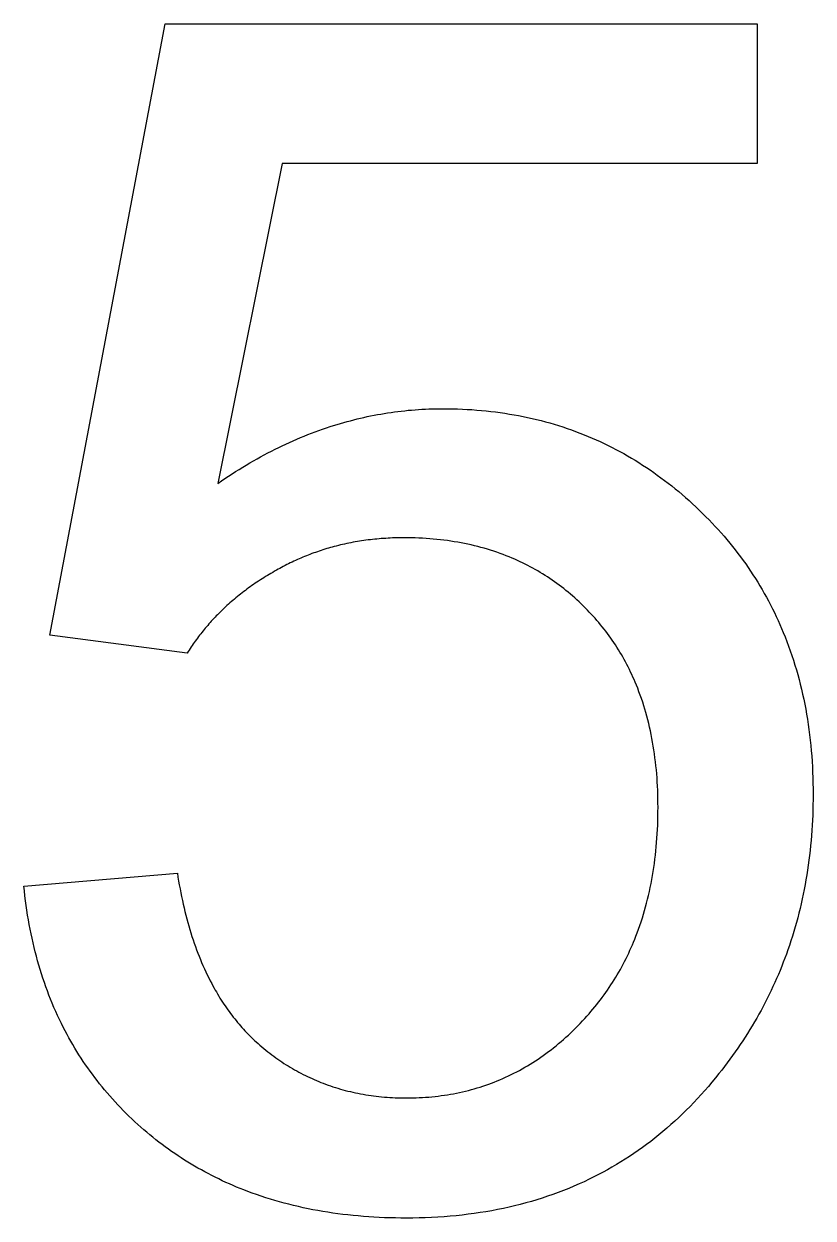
# Model space of a CAD drawing. Extents: x -140 to 139, y -60 to 60.
# Drawn here: x 24.93 to 26.919, y -33.551 to -30.541 of the extents above; entities that cross this region are included whole.
import ezdxf

# ---------------------------------------------------------------- set-up
doc = ezdxf.new("R2010")
doc.units = 0
doc.layers.add('ENGRAVE', color=5, linetype='Continuous')

msp = doc.modelspace()

# ---------------------------------------------------------------- linework, layer by layer
at = {"layer": 'ENGRAVE', "color": 5}
for points in [[(24.9952, -32.0819), (25.2858, -30.5409)], [(25.2858, -30.5409), (26.7776, -30.5409)], [(26.7776, -30.5409), (26.7776, -30.8929)], [(25.5805, -30.8929), (25.4188, -31.6992)], [(26.7776, -30.8929), (25.5805, -30.8929)], [(25.4188, -31.6992), (25.4277, -31.6931), (25.4366, -31.6871), (25.4455, -31.6811), (25.4545, -31.6752), (25.4634, -31.6695), (25.4724, -31.6639), (25.4813, -31.6583), (25.4903, -31.6529), (25.4993, -31.6476), (25.5083, -31.6424), (25.5174, -31.6373), (25.5264, -31.6322), (25.5355, -31.6273), (25.5446, -31.6225), (25.5536, -31.6178), (25.5627, -31.6132), (25.5719, -31.6087), (25.581, -31.6043), (25.5901, -31.6), (25.5993, -31.5957), (25.6085, -31.5916), (25.6177, -31.5876), (25.6269, -31.5837), (25.6361, -31.5799), (25.6453, -31.5763), (25.6545, -31.5727), (25.6638, -31.5692), (25.6731, -31.5658), (25.6825, -31.5624), (25.692, -31.5592), (25.7013, -31.5561), (25.7103, -31.5532), (25.7191, -31.5505), (25.7275, -31.548), (25.7358, -31.5456), (25.7441, -31.5433), (25.7525, -31.5411), (25.761, -31.5389), (25.7695, -31.5367), (25.7781, -31.5347), (25.7866, -31.5328), (25.7951, -31.5309), (25.8037, -31.5291), (25.8122, -31.5274), (25.8208, -31.5258), (25.8293, -31.5243), (25.8379, -31.5229), (25.8465, -31.5215), (25.8551, -31.5202), (25.8637, -31.519), (25.8724, -31.5179), (25.881, -31.5169), (25.8897, -31.5159), (25.8984, -31.515), (25.907, -31.5143), (25.9157, -31.5136), (25.9244, -31.5129), (25.9331, -31.5124), (25.9419, -31.5119), (25.9506, -31.5116), (25.9594, -31.5113), (25.9681, -31.5111), (25.9769, -31.511), (25.9857, -31.5109)], [(25.9857, -31.5109), (25.998, -31.5111), (26.0104, -31.5113), (26.0227, -31.5116), (26.0349, -31.512), (26.0471, -31.5126), (26.0591, -31.5133), (26.0712, -31.5142), (26.0831, -31.5153), (26.095, -31.5164), (26.1069, -31.5177), (26.1187, -31.5192), (26.1304, -31.5207), (26.142, -31.5224), (26.1536, -31.5243), (26.1652, -31.5262), (26.1767, -31.5283), (26.1881, -31.5306), (26.1994, -31.533), (26.2107, -31.5355), (26.2219, -31.5381), (26.2331, -31.5409), (26.2442, -31.5439), (26.2553, -31.5469), (26.2663, -31.5501), (26.2772, -31.5535), (26.288, -31.5569), (26.2988, -31.5605), (26.3096, -31.5643), (26.3203, -31.5682), (26.3309, -31.5722), (26.3415, -31.5764), (26.3519, -31.5806), (26.3622, -31.585), (26.3723, -31.5894), (26.3823, -31.594), (26.3923, -31.5987), (26.4022, -31.6035), (26.4121, -31.6085), (26.4219, -31.6136), (26.4317, -31.6188), (26.4414, -31.6241), (26.4511, -31.6296), (26.4607, -31.6352), (26.4702, -31.641), (26.4797, -31.6469), (26.4891, -31.6529), (26.4985, -31.659), (26.5078, -31.6653), (26.517, -31.6716), (26.5262, -31.6782), (26.5354, -31.6848), (26.5444, -31.6916), (26.5534, -31.6985), (26.5624, -31.7056), (26.5713, -31.7127), (26.5801, -31.72), (26.5889, -31.7274), (26.5976, -31.735), (26.6063, -31.7427), (26.6149, -31.7505), (26.6234, -31.7585), (26.6319, -31.7666), (26.6403, -31.7748), (26.6487, -31.7831)], [(26.6487, -31.7831), (26.6565, -31.7912), (26.6643, -31.7994), (26.6721, -31.8075), (26.6797, -31.8158), (26.6872, -31.8241), (26.6945, -31.8325), (26.7017, -31.841), (26.7088, -31.8496), (26.7158, -31.8582), (26.7226, -31.8669), (26.7294, -31.8756), (26.736, -31.8845), (26.7425, -31.8934), (26.7489, -31.9023), (26.7552, -31.9113), (26.7613, -31.9204), (26.7673, -31.9296), (26.7733, -31.9388), (26.7791, -31.9481), (26.7847, -31.9575), (26.7903, -31.9669), (26.7957, -31.9764), (26.8011, -31.986), (26.8063, -31.9956), (26.8114, -32.0054), (26.8164, -32.0152), (26.8213, -32.025), (26.826, -32.0349), (26.8305, -32.0446), (26.8349, -32.0545), (26.8393, -32.0646), (26.8437, -32.0752), (26.8482, -32.0862), (26.8527, -32.0978), (26.8571, -32.1095), (26.8613, -32.1214), (26.8654, -32.1333), (26.8693, -32.1451), (26.873, -32.157), (26.8766, -32.169), (26.88, -32.1811), (26.8833, -32.1933), (26.8865, -32.2056), (26.8895, -32.218), (26.8924, -32.2304), (26.8951, -32.2429), (26.8976, -32.2556), (26.9001, -32.2682), (26.9023, -32.281), (26.9045, -32.2939), (26.9064, -32.3069), (26.9083, -32.3199), (26.9099, -32.333), (26.9115, -32.3462), (26.9129, -32.3595), (26.9141, -32.3729), (26.9152, -32.3863), (26.9162, -32.3999), (26.917, -32.4135), (26.9177, -32.4272), (26.9181, -32.4411), (26.9184, -32.455), (26.9186, -32.469), (26.9188, -32.4829)], [(25.8874, -31.8363), (25.8817, -31.8363), (25.8759, -31.8364), (25.8702, -31.8365), (25.8645, -31.8366), (25.8588, -31.8368), (25.8531, -31.8371), (25.8475, -31.8373), (25.8418, -31.8377), (25.8362, -31.838), (25.8306, -31.8384), (25.825, -31.8389), (25.8195, -31.8394), (25.8139, -31.8399), (25.8084, -31.8405), (25.8029, -31.8411), (25.7974, -31.8418), (25.7919, -31.8425), (25.7865, -31.8433), (25.781, -31.8441), (25.7756, -31.8449), (25.7702, -31.8458), (25.7648, -31.8467), (25.7595, -31.8477), (25.7541, -31.8487), (25.7488, -31.8497), (25.7435, -31.8508), (25.7382, -31.852), (25.7329, -31.8532), (25.7276, -31.8544), (25.7223, -31.8557), (25.7171, -31.857), (25.712, -31.8583), (25.7071, -31.8597), (25.7023, -31.861), (25.6976, -31.8624), (25.6929, -31.8637), (25.6882, -31.8652), (25.6835, -31.8667), (25.6788, -31.8682), (25.674, -31.8697), (25.6694, -31.8713), (25.6647, -31.873), (25.6601, -31.8746), (25.6554, -31.8763), (25.6508, -31.8781), (25.6462, -31.8798), (25.6416, -31.8817), (25.6371, -31.8835), (25.6325, -31.8854), (25.628, -31.8873), (25.6235, -31.8893), (25.619, -31.8913), (25.6145, -31.8933), (25.61, -31.8954), (25.6056, -31.8975), (25.6011, -31.8996), (25.5967, -31.9018), (25.5923, -31.904), (25.5879, -31.9063), (25.5835, -31.9086), (25.5792, -31.9109), (25.5748, -31.9133), (25.5705, -31.9157), (25.5662, -31.9181)], [(26.3499, -32.0184), (26.3447, -32.0132), (26.3395, -32.0079), (26.3342, -32.0028), (26.3289, -31.9977), (26.3235, -31.9927), (26.3181, -31.9878), (26.3126, -31.9829), (26.3071, -31.9782), (26.3016, -31.9735), (26.2959, -31.9689), (26.2903, -31.9644), (26.2846, -31.96), (26.2788, -31.9556), (26.273, -31.9513), (26.2672, -31.9471), (26.2613, -31.943), (26.2553, -31.9389), (26.2493, -31.935), (26.2433, -31.9311), (26.2372, -31.9273), (26.2311, -31.9235), (26.2249, -31.9199), (26.2187, -31.9163), (26.2124, -31.9128), (26.206, -31.9093), (26.1996, -31.906), (26.1932, -31.9027), (26.1868, -31.8996), (26.1804, -31.8965), (26.174, -31.8935), (26.1674, -31.8906), (26.1604, -31.8876), (26.1531, -31.8846), (26.1455, -31.8815), (26.1376, -31.8785), (26.1297, -31.8756), (26.1218, -31.8728), (26.1139, -31.8701), (26.106, -31.8676), (26.098, -31.8652), (26.09, -31.8628), (26.0818, -31.8606), (26.0736, -31.8584), (26.0654, -31.8563), (26.057, -31.8544), (26.0487, -31.8525), (26.0402, -31.8508), (26.0317, -31.8491), (26.0232, -31.8476), (26.0145, -31.8461), (26.0059, -31.8448), (25.9971, -31.8435), (25.9883, -31.8424), (25.9794, -31.8413), (25.9705, -31.8404), (25.9615, -31.8395), (25.9525, -31.8387), (25.9434, -31.8381), (25.9342, -31.8375), (25.925, -31.8371), (25.9157, -31.8368), (25.9063, -31.8366), (25.8969, -31.8364), (25.8874, -31.8363)], [(25.5662, -31.9181), (25.5616, -31.9208), (25.557, -31.9234), (25.5524, -31.926), (25.5479, -31.9287), (25.5434, -31.9314), (25.5389, -31.9341), (25.5345, -31.9369), (25.5301, -31.9396), (25.5257, -31.9424), (25.5214, -31.9453), (25.5171, -31.9481), (25.5129, -31.951), (25.5086, -31.9539), (25.5044, -31.9568), (25.5002, -31.9598), (25.4961, -31.9628), (25.492, -31.9658), (25.4879, -31.9688), (25.4839, -31.9719), (25.4799, -31.9749), (25.4759, -31.9781), (25.472, -31.9812), (25.468, -31.9844), (25.4642, -31.9875), (25.4603, -31.9907), (25.4565, -31.994), (25.4527, -31.9972), (25.449, -32.0005), (25.4452, -32.0039), (25.4415, -32.0073), (25.4378, -32.0106), (25.4343, -32.014), (25.4309, -32.0172), (25.4275, -32.0204), (25.4243, -32.0236), (25.4211, -32.0268), (25.4179, -32.0301), (25.4147, -32.0334), (25.4115, -32.0367), (25.4083, -32.04), (25.4052, -32.0434), (25.4021, -32.0468), (25.399, -32.0502), (25.396, -32.0536), (25.393, -32.0571), (25.39, -32.0605), (25.387, -32.064), (25.3841, -32.0676), (25.3812, -32.0711), (25.3783, -32.0747), (25.3755, -32.0782), (25.3727, -32.0819), (25.3699, -32.0855), (25.3671, -32.0891), (25.3644, -32.0928), (25.3617, -32.0965), (25.359, -32.1002), (25.3564, -32.104), (25.3537, -32.1077), (25.3512, -32.1115), (25.3486, -32.1153), (25.3461, -32.1192), (25.3436, -32.123), (25.3411, -32.1269)], [(26.528, -32.5157), (26.5278, -32.5049), (26.5277, -32.4941), (26.5274, -32.4834), (26.5271, -32.4728), (26.5267, -32.4622), (26.5261, -32.4517), (26.5254, -32.4414), (26.5246, -32.4311), (26.5237, -32.4209), (26.5226, -32.4107), (26.5215, -32.4007), (26.5203, -32.3907), (26.519, -32.3808), (26.5175, -32.371), (26.516, -32.3612), (26.5144, -32.3516), (26.5126, -32.342), (26.5107, -32.3325), (26.5088, -32.3231), (26.5067, -32.3137), (26.5045, -32.3044), (26.5022, -32.2952), (26.4998, -32.2861), (26.4973, -32.2771), (26.4948, -32.2683), (26.4921, -32.2595), (26.4893, -32.2507), (26.4863, -32.2418), (26.4831, -32.2329), (26.4799, -32.2242), (26.4767, -32.2157), (26.4735, -32.2078), (26.4705, -32.2006), (26.4677, -32.1939), (26.4648, -32.1875), (26.462, -32.1812), (26.4589, -32.1748), (26.4558, -32.1684), (26.4526, -32.1619), (26.4493, -32.1555), (26.4459, -32.1491), (26.4425, -32.1429), (26.439, -32.1367), (26.4355, -32.1306), (26.4319, -32.1245), (26.4282, -32.1184), (26.4244, -32.1124), (26.4206, -32.1065), (26.4167, -32.1006), (26.4128, -32.0947), (26.4087, -32.0889), (26.4046, -32.0832), (26.4004, -32.0775), (26.3962, -32.0719), (26.3919, -32.0663), (26.3875, -32.0608), (26.3831, -32.0553), (26.3785, -32.0499), (26.3739, -32.0445), (26.3693, -32.0392), (26.3645, -32.0339), (26.3597, -32.0287), (26.3548, -32.0236), (26.3499, -32.0184)], [(25.3411, -32.1269), (24.9952, -32.0819)], [(26.9188, -32.4829), (26.9187, -32.496), (26.9185, -32.5091), (26.9182, -32.5222), (26.9178, -32.5351), (26.9173, -32.5481), (26.9166, -32.5609), (26.9158, -32.5737), (26.9149, -32.5864), (26.9138, -32.5991), (26.9126, -32.6117), (26.9113, -32.6243), (26.9099, -32.6368), (26.9083, -32.6492), (26.9067, -32.6616), (26.9049, -32.6739), (26.9029, -32.6862), (26.9009, -32.6984), (26.8987, -32.7106), (26.8964, -32.7227), (26.894, -32.7347), (26.8915, -32.7467), (26.8888, -32.7586), (26.886, -32.7705), (26.8831, -32.7823), (26.8801, -32.794), (26.8769, -32.8057), (26.8736, -32.8173), (26.8702, -32.829), (26.8666, -32.8406), (26.8629, -32.8522), (26.8591, -32.8636), (26.8553, -32.8747), (26.8515, -32.8855), (26.8476, -32.896), (26.8437, -32.9063), (26.8396, -32.9165), (26.8355, -32.9268), (26.8312, -32.9371), (26.8267, -32.9474), (26.8222, -32.9576), (26.8176, -32.9677), (26.8129, -32.9778), (26.808, -32.9878), (26.8031, -32.9978), (26.798, -33.0077), (26.7929, -33.0176), (26.7876, -33.0275), (26.7822, -33.0372), (26.7767, -33.047), (26.7711, -33.0567), (26.7654, -33.0663), (26.7596, -33.0759), (26.7537, -33.0854), (26.7477, -33.0949), (26.7415, -33.1043), (26.7353, -33.1137), (26.7289, -33.123), (26.7225, -33.1323), (26.7159, -33.1415), (26.7092, -33.1507), (26.7024, -33.1598), (26.6955, -33.1689), (26.6885, -33.1779), (26.6814, -33.1869)], [(26.3438, -33.0477), (26.3489, -33.042), (26.354, -33.0363), (26.359, -33.0305), (26.364, -33.0247), (26.3688, -33.0188), (26.3736, -33.0129), (26.3783, -33.0069), (26.383, -33.0009), (26.3875, -32.9948), (26.392, -32.9886), (26.3965, -32.9824), (26.4008, -32.9762), (26.4051, -32.9699), (26.4093, -32.9635), (26.4134, -32.9571), (26.4175, -32.9507), (26.4215, -32.9441), (26.4254, -32.9376), (26.4292, -32.931), (26.433, -32.9243), (26.4367, -32.9176), (26.4403, -32.9108), (26.4438, -32.904), (26.4473, -32.8971), (26.4507, -32.8901), (26.4541, -32.8831), (26.4573, -32.876), (26.4605, -32.8691), (26.4635, -32.8622), (26.4664, -32.8553), (26.4694, -32.848), (26.4724, -32.8402), (26.4757, -32.8318), (26.479, -32.8228), (26.4823, -32.8134), (26.4855, -32.804), (26.4885, -32.7946), (26.4914, -32.7853), (26.4941, -32.7759), (26.4967, -32.7665), (26.4993, -32.757), (26.5017, -32.7473), (26.504, -32.7376), (26.5063, -32.7278), (26.5084, -32.7179), (26.5104, -32.708), (26.5123, -32.6979), (26.5141, -32.6878), (26.5158, -32.6777), (26.5173, -32.6674), (26.5188, -32.6571), (26.5202, -32.6466), (26.5214, -32.6362), (26.5225, -32.6256), (26.5236, -32.6149), (26.5245, -32.6042), (26.5253, -32.5934), (26.526, -32.5826), (26.5266, -32.5716), (26.5271, -32.5606), (26.5274, -32.5494), (26.5277, -32.5382), (26.5278, -32.527), (26.528, -32.5157)], [(24.9297, -32.7142), (25.3165, -32.6814)], [(25.3165, -32.6814), (25.3181, -32.6915), (25.3198, -32.7015), (25.3215, -32.7114), (25.3233, -32.7213), (25.3251, -32.7311), (25.3271, -32.7407), (25.3291, -32.7503), (25.3312, -32.7597), (25.3333, -32.7691), (25.3356, -32.7784), (25.3379, -32.7876), (25.3403, -32.7967), (25.3427, -32.8057), (25.3452, -32.8146), (25.3478, -32.8235), (25.3505, -32.8322), (25.3532, -32.8409), (25.356, -32.8495), (25.3589, -32.8579), (25.3619, -32.8663), (25.3649, -32.8747), (25.3681, -32.8829), (25.3712, -32.891), (25.3745, -32.899), (25.3777, -32.9069), (25.3811, -32.9147), (25.3846, -32.9224), (25.3882, -32.9303), (25.392, -32.9382), (25.3958, -32.9459), (25.3996, -32.9533), (25.4031, -32.9601), (25.4062, -32.966), (25.4092, -32.9713), (25.412, -32.9763), (25.4148, -32.9812), (25.4178, -32.9862), (25.4209, -32.9913), (25.424, -32.9964), (25.4272, -33.0015), (25.4305, -33.0065), (25.4337, -33.0115), (25.437, -33.0163), (25.4403, -33.0211), (25.4436, -33.0259), (25.447, -33.0306), (25.4505, -33.0352), (25.4539, -33.0399), (25.4575, -33.0444), (25.461, -33.049), (25.4646, -33.0534), (25.4683, -33.0579), (25.4719, -33.0622), (25.4757, -33.0666), (25.4794, -33.0708), (25.4832, -33.0751), (25.487, -33.0792), (25.4909, -33.0834), (25.4948, -33.0874), (25.4988, -33.0915), (25.5028, -33.0954), (25.5068, -33.0993), (25.5109, -33.1032), (25.515, -33.1071)], [(25.2244, -33.322), (25.2169, -33.3151), (25.2094, -33.3082), (25.2019, -33.3012), (25.1945, -33.2942), (25.1873, -33.2871), (25.1802, -33.2799), (25.1732, -33.2727), (25.1662, -33.2653), (25.1594, -33.258), (25.1527, -33.2505), (25.146, -33.243), (25.1395, -33.2355), (25.133, -33.2278), (25.1267, -33.2201), (25.1204, -33.2123), (25.1143, -33.2045), (25.1082, -33.1966), (25.1023, -33.1886), (25.0964, -33.1806), (25.0907, -33.1725), (25.085, -33.1644), (25.0794, -33.1561), (25.074, -33.1478), (25.0686, -33.1394), (25.0633, -33.131), (25.0581, -33.1224), (25.053, -33.1139), (25.0481, -33.1053), (25.0433, -33.0968), (25.0386, -33.0882), (25.0339, -33.0793), (25.0291, -33.0702), (25.0244, -33.0606), (25.0195, -33.0506), (25.0147, -33.0404), (25.0101, -33.0302), (25.0056, -33.0199), (25.0012, -33.0096), (24.997, -32.9993), (24.9929, -32.9889), (24.9889, -32.9784), (24.985, -32.9678), (24.9813, -32.9571), (24.9776, -32.9463), (24.9741, -32.9354), (24.9707, -32.9245), (24.9674, -32.9135), (24.9643, -32.9024), (24.9612, -32.8913), (24.9583, -32.88), (24.9555, -32.8687), (24.9528, -32.8573), (24.9502, -32.8458), (24.9478, -32.8342), (24.9454, -32.8226), (24.9432, -32.8109), (24.9411, -32.7991), (24.9391, -32.7872), (24.9372, -32.7752), (24.9355, -32.7632), (24.9339, -32.751), (24.9325, -32.7388), (24.9311, -32.7265), (24.9297, -32.7142)], [(25.8936, -33.2483), (25.9018, -33.2482), (25.9099, -33.248), (25.918, -33.2478), (25.9261, -33.2475), (25.9342, -33.2471), (25.9422, -33.2466), (25.9502, -33.246), (25.9581, -33.2452), (25.966, -33.2444), (25.9738, -33.2435), (25.9816, -33.2425), (25.9894, -33.2414), (25.9971, -33.2402), (26.0048, -33.2389), (26.0124, -33.2375), (26.0201, -33.236), (26.0276, -33.2345), (26.0352, -33.2328), (26.0427, -33.231), (26.0501, -33.2292), (26.0575, -33.2272), (26.0649, -33.2251), (26.0722, -33.223), (26.0795, -33.2207), (26.0868, -33.2184), (26.094, -33.216), (26.1012, -33.2134), (26.1084, -33.2108), (26.1154, -33.2081), (26.1225, -33.2053), (26.1295, -33.2024), (26.1365, -33.1993), (26.1436, -33.1962), (26.1507, -33.1929), (26.1577, -33.1895), (26.1647, -33.186), (26.1717, -33.1824), (26.1786, -33.1787), (26.1855, -33.1749), (26.1923, -33.171), (26.1991, -33.1671), (26.2058, -33.163), (26.2125, -33.1588), (26.2192, -33.1545), (26.2258, -33.1501), (26.2324, -33.1456), (26.2389, -33.141), (26.2454, -33.1364), (26.2519, -33.1316), (26.2583, -33.1267), (26.2646, -33.1217), (26.271, -33.1166), (26.2773, -33.1114), (26.2835, -33.1061), (26.2897, -33.1007), (26.2959, -33.0953), (26.302, -33.0897), (26.3081, -33.084), (26.3142, -33.0782), (26.3202, -33.0723), (26.3261, -33.0663), (26.332, -33.0602), (26.3379, -33.054), (26.3438, -33.0477)], [(25.515, -33.1071), (25.5199, -33.1113), (25.5247, -33.1155), (25.5296, -33.1197), (25.5345, -33.1238), (25.5395, -33.1279), (25.5444, -33.1318), (25.5494, -33.1357), (25.5545, -33.1395), (25.5596, -33.1433), (25.5647, -33.147), (25.5698, -33.1506), (25.5749, -33.1541), (25.5801, -33.1576), (25.5853, -33.1611), (25.5906, -33.1644), (25.5959, -33.1677), (25.6012, -33.1709), (25.6065, -33.1741), (25.6119, -33.1772), (25.6173, -33.1802), (25.6227, -33.1832), (25.6281, -33.1861), (25.6336, -33.1889), (25.6391, -33.1917), (25.6447, -33.1944), (25.6503, -33.197), (25.6559, -33.1996), (25.6615, -33.2021), (25.6671, -33.2045), (25.6728, -33.2069), (25.6785, -33.2092), (25.6843, -33.2114), (25.6903, -33.2137), (25.6963, -33.2159), (25.7025, -33.218), (25.7087, -33.2201), (25.7149, -33.2221), (25.7211, -33.224), (25.7273, -33.2258), (25.7335, -33.2276), (25.7398, -33.2293), (25.7462, -33.2309), (25.7525, -33.2324), (25.7589, -33.2339), (25.7653, -33.2353), (25.7718, -33.2366), (25.7783, -33.2379), (25.7848, -33.2391), (25.7914, -33.2402), (25.798, -33.2412), (25.8046, -33.2422), (25.8112, -33.2431), (25.8179, -33.2439), (25.8246, -33.2447), (25.8314, -33.2454), (25.8382, -33.246), (25.845, -33.2465), (25.8518, -33.247), (25.8587, -33.2474), (25.8656, -33.2477), (25.8726, -33.2479), (25.8796, -33.2481), (25.8866, -33.2482), (25.8936, -33.2483)], [(26.6814, -33.1869), (26.6726, -33.1977), (26.6638, -33.2084), (26.6549, -33.219), (26.6459, -33.2295), (26.6368, -33.2397), (26.6276, -33.2498), (26.6183, -33.2597), (26.6088, -33.2694), (26.5993, -33.279), (26.5897, -33.2884), (26.58, -33.2976), (26.5702, -33.3067), (26.5604, -33.3156), (26.5504, -33.3243), (26.5403, -33.3329), (26.5301, -33.3413), (26.5198, -33.3496), (26.5095, -33.3577), (26.499, -33.3656), (26.4885, -33.3733), (26.4778, -33.3809), (26.4671, -33.3883), (26.4562, -33.3956), (26.4453, -33.4027), (26.4342, -33.4096), (26.423, -33.4164), (26.4118, -33.423), (26.4005, -33.4294), (26.3893, -33.4356), (26.3779, -33.4416), (26.3663, -33.4475), (26.3543, -33.4534), (26.3419, -33.4593), (26.3291, -33.4651), (26.3161, -33.4708), (26.3029, -33.4763), (26.2897, -33.4816), (26.2765, -33.4867), (26.2631, -33.4915), (26.2497, -33.4962), (26.2362, -33.5007), (26.2225, -33.505), (26.2087, -33.5091), (26.1948, -33.513), (26.1808, -33.5167), (26.1666, -33.5202), (26.1524, -33.5236), (26.1381, -33.5267), (26.1236, -33.5297), (26.1091, -33.5325), (26.0944, -33.535), (26.0796, -33.5374), (26.0647, -33.5396), (26.0497, -33.5416), (26.0346, -33.5434), (26.0194, -33.5451), (26.004, -33.5465), (25.9886, -33.5478), (25.973, -33.5488), (25.9574, -33.5496), (25.9415, -33.5502), (25.9256, -33.5506), (25.9096, -33.5509), (25.8936, -33.5512)], [(25.8936, -33.5512), (25.8798, -33.551), (25.8661, -33.5508), (25.8524, -33.5505), (25.8389, -33.5501), (25.8254, -33.5495), (25.812, -33.5488), (25.7987, -33.548), (25.7855, -33.547), (25.7724, -33.5458), (25.7594, -33.5446), (25.7464, -33.5432), (25.7335, -33.5417), (25.7207, -33.5401), (25.708, -33.5383), (25.6954, -33.5364), (25.6829, -33.5344), (25.6705, -33.5322), (25.6581, -33.5299), (25.6459, -33.5275), (25.6337, -33.5249), (25.6215, -33.5222), (25.6095, -33.5194), (25.5976, -33.5164), (25.5858, -33.5134), (25.5741, -33.5102), (25.5625, -33.5068), (25.5509, -33.5034), (25.5393, -33.4997), (25.5276, -33.4958), (25.516, -33.4919), (25.5048, -33.4879), (25.4941, -33.4839), (25.4842, -33.4802), (25.4749, -33.4765), (25.4659, -33.4728), (25.457, -33.469), (25.448, -33.465), (25.4389, -33.461), (25.4298, -33.4568), (25.4208, -33.4525), (25.4119, -33.4481), (25.4031, -33.4437), (25.3943, -33.4391), (25.3856, -33.4345), (25.377, -33.4298), (25.3684, -33.4249), (25.3599, -33.42), (25.3514, -33.415), (25.343, -33.4099), (25.3347, -33.4047), (25.3264, -33.3994), (25.3182, -33.394), (25.3101, -33.3885), (25.302, -33.3829), (25.2939, -33.3773), (25.286, -33.3715), (25.278, -33.3656), (25.2702, -33.3597), (25.2624, -33.3536), (25.2547, -33.3475), (25.2471, -33.3412), (25.2395, -33.3348), (25.2319, -33.3284), (25.2244, -33.322)]]:
    msp.add_lwpolyline(points, dxfattribs=at)

doc.saveas('drawing.dxf')
